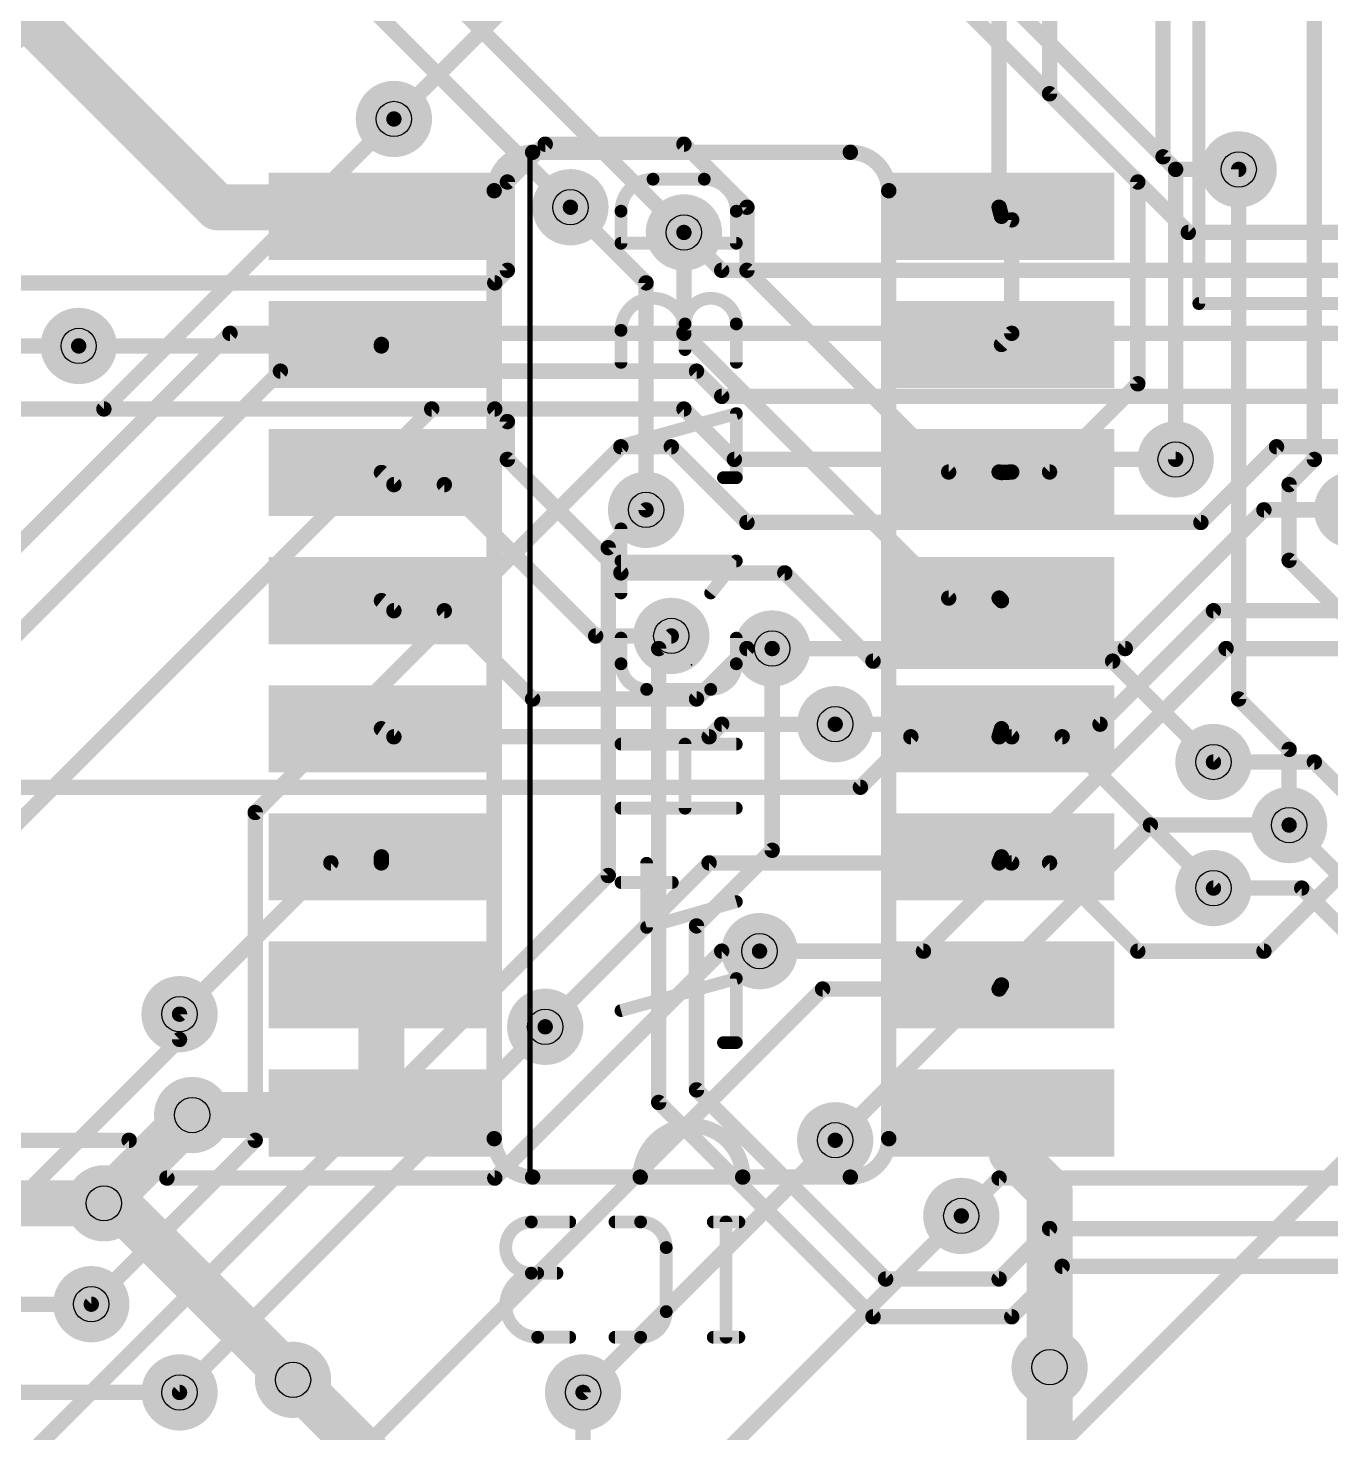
# Model space of a CAD drawing. Extents: x 0 to 200, y 0 to 49.
# Drawn here: x 79.37 to 92.29, y 16.72 to 30.65 of the extents above; entities that cross this region are included whole.
import ezdxf

# ---------------------------------------------------------------- set-up
doc = ezdxf.new("R2010")
doc.units = 0
for name, color, linetype in [('1', 12, 'CONTINUOUS'), ('16', 132, 'CONTINUOUS'), ('18', 110, 'CONTINUOUS'), ('21', 253, 'CONTINUOUS'), ('22', 253, 'CONTINUOUS'), ('23', 53, 'CONTINUOUS'), ('24', 53, 'CONTINUOUS'), ('26', 253, 'CONTINUOUS'), ('28', 253, 'CONTINUOUS'), ('30', 253, 'CONTINUOUS'), ('32', 253, 'CONTINUOUS'), ('44', 253, 'CONTINUOUS'), ('52', 253, 'CONTINUOUS')]:
    doc.layers.add(name, color=color, linetype=linetype)

# ---------------------------------------------------------------- blocks, each defined once
blk = doc.blocks.new('RECT')
blk.add_solid([(-0.5, -0.5), (0.5, -0.5), (-0.5, 0.5), (0.5, 0.5)])
blk = doc.blocks.new('ROUNDV')
at = {"const_width": 0.5}
blk.add_lwpolyline([(0, -0.25, 1), (0, 0.25, 1), (0, -0.25)], format="xyb", dxfattribs=at)

msp = doc.modelspace()

# ---------------------------------------------------------------- linework, layer by layer
at = {"layer": '1'}
for points, const_width in [([(90.875, 28.625), (87, 32.5)], 0.1524), ([(90.75, 29.25), (87.5, 32.5)], 0.1524), ([(81.75, 31.875), (84.75, 28.875)], 0.1524), ([(82.625, 31.875), (85.875, 28.625)], 0.1524), ([(80, 31.25), (79.125, 30.375)], 0.1524), ([(80.125, 26.875), (83, 29.75)], 0.1524), ([(91.375, 29.25), (90.75, 29.25)], 0.1524), ([(85.875, 28.625), (86.25, 28.25)], 0.1524), ([(97.5, 28.625), (90.875, 28.625)], 0.1524), ([(86.25, 28.25), (96.875, 28.25)], 0.1524), ([(79.875, 27.5), (72.125, 27.5)], 0.1524), ([(78.875, 25.125), (81.375, 27.625)], 0.1524), ([(81.375, 27.625), (96, 27.625)], 0.1524), ([(78.75, 24.125), (81.875, 27.25)], 0.1524), ([(81.875, 27.25), (86, 27.25)], 0.1524), ([(86, 27.25), (86.25, 27)], 0.1524), ([(86.25, 27), (96.25, 27)], 0.1524), ([(72.375, 26.875), (80.125, 26.875)], 0.1524), ([(78.625, 22.125), (83.375, 26.875)], 0.1524), ([(83.375, 26.875), (85.875, 26.875)], 0.1524), ([(85.875, 26.875), (86.375, 26.375)], 0.1524), ([(81.625, 22.875), (85.25, 26.5)], 0.1524), ([(85.25, 26.5), (85.75, 26.5)], 0.1524), ([(85.75, 26.5), (86.5, 25.75)], 0.1524), ([(91, 25.75), (91.75, 26.5)], 0.1524), ([(91.75, 26.5), (92.75, 26.5)], 0.1524), ([(86.375, 26.375), (90.75, 26.375)], 0.1524), ([(85.5, 25.875), (85.125, 25.5)], 0.1524), ([(90.25, 24.5), (91.625, 25.875)], 0.1524), ([(91.625, 25.875), (92.5, 25.875)], 0.1524), ([(86.5, 25.75), (91, 25.75)], 0.1524), ([(85.125, 25.5), (85.125, 22.25)], 0.1524), ([(90, 23.75), (91.125, 24.875)], 0.1524), ([(91.125, 24.875), (96.375, 24.875)], 0.1524), ([(85.75, 24.625), (85.625, 24.5)], 0.1524), ([(85.625, 24.5), (85.625, 20)], 0.1524), ([(86.75, 24.5), (90.25, 24.5)], 0.1524), ([(86.75, 22.5), (86.75, 24.5)], 0.1524), ([(88.25, 21.5), (91.25, 24.5)], 0.1524), ([(91.25, 24.5), (101.75, 24.5)], 0.1524), ([(87.375, 23.75), (90, 23.75)], 0.1524), ([(91.125, 23.375), (92.125, 23.375)], 0.1524), ([(92.125, 23.375), (94.75, 20.75)], 0.1524), ([(81.625, 19.625), (81.625, 22.875)], 0.1524), ([(87.375, 19.625), (90.5, 22.75)], 0.1524), ([(90.5, 22.75), (91.875, 22.75)], 0.1524), ([(91.875, 22.75), (94.25, 20.375)], 0.1524), ([(86, 21.75), (86.75, 22.5)], 0.1524), ([(85.125, 22.25), (78.5, 15.625)], 0.1524), ([(91.125, 22.125), (92, 22.125)], 0.1524), ([(92, 22.125), (94.125, 20)], 0.1524), ([(86, 20.125), (86, 21.75)], 0.1524), ([(86.625, 21.5), (88.25, 21.5)], 0.1524), ([(80.875, 20.625), (80.875, 20.875)], 0.1524), ([(80.875, 17.125), (84.5, 20.75)], 0.1524), ([(78.125, 17.875), (80.875, 20.625)], 0.1524), ([(87.875, 18.25), (86, 20.125)], 0.1524), ([(80.125, 19), (81, 19.875)], 0.4572), ([(85.625, 20), (87.75, 17.875)], 0.1524), ([(80, 18), (81.625, 19.625)], 0.1524), ([(88.625, 18.875), (89, 19.25)], 0.1524), ([(89, 19.25), (98, 19.25)], 0.1524), ([(89.5, 18.75), (89, 18.25)], 0.1524), ([(96.625, 18.75), (89.5, 18.75)], 0.1524), ([(89.125, 17.875), (89.625, 18.375)], 0.1524), ([(89.625, 18.375), (94.5, 18.375)], 0.1524), ([(89, 18.25), (87.875, 18.25)], 0.1524), ([(87.75, 17.875), (89.125, 17.875)], 0.1524), ([(89.5, 15.5), (89.5, 17.375)], 0.4572), ([(82, 17.25), (84.375, 14.875)], 0.4572), ([(84.875, 16.25), (84.875, 17.125)], 0.1524)]:
    msp.add_lwpolyline(points, dxfattribs=dict(at, const_width=const_width))
for points, const_width in [([(83.0269, 29.7231, 1), (82.9731, 29.7769)], 0.0762), ([(90.75, 29.2881, 1), (90.75, 29.2119)], 0.0762), ([(90.7231, 29.2231, 1), (90.7769, 29.2769)], 0.0762), ([(91.375, 29.2119, 1), (91.375, 29.2881)], 0.0762), ([(84.7231, 28.8481, 1), (84.7769, 28.9019)], 0.0762), ([(85.9019, 28.6519, 1), (85.8481, 28.5981)], 0.0762), ([(85.8481, 28.5981, 1), (85.9019, 28.6519)], 0.0762), ([(90.875, 28.6631, 1), (90.875, 28.5869)], 0.0762), ([(90.8481, 28.5981, 1), (90.9019, 28.6519)], 0.0762), ([(86.25, 28.2881, 1), (86.25, 28.2119)], 0.0762), ([(86.2231, 28.2231, 1), (86.2769, 28.2769)], 0.0762), ([(79.875, 27.4619, 1), (79.875, 27.5381)], 0.0762), ([(81.375, 27.6631, 1), (81.375, 27.5869)], 0.0762), ([(81.4019, 27.5981, 1), (81.3481, 27.6519)], 0.0762), ([(81.875, 27.2881, 1), (81.875, 27.2119)], 0.0762), ([(81.9019, 27.2231, 1), (81.8481, 27.2769)], 0.0762), ([(86.0269, 27.2769, 1), (85.9731, 27.2231)], 0.0762), ([(86, 27.2119, 1), (86, 27.2881)], 0.0762), ([(86.25, 27.0381, 1), (86.25, 26.9619)], 0.0762), ([(86.2231, 26.9731, 1), (86.2769, 27.0269)], 0.0762), ([(80.0981, 26.9019, 1), (80.1519, 26.8481)], 0.0762), ([(80.125, 26.8369, 1), (80.125, 26.9131)], 0.0762), ([(83.375, 26.9131, 1), (83.375, 26.8369)], 0.0762), ([(83.4019, 26.8481, 1), (83.3481, 26.9019)], 0.0762), ([(85.9019, 26.9019, 1), (85.8481, 26.8481)], 0.0762), ([(85.875, 26.8369, 1), (85.875, 26.9131)], 0.0762), ([(85.25, 26.5381, 1), (85.25, 26.4619)], 0.0762), ([(85.2769, 26.4731, 1), (85.2231, 26.5269)], 0.0762), ([(85.7769, 26.5269, 1), (85.7231, 26.4731)], 0.0762), ([(85.75, 26.4619, 1), (85.75, 26.5381)], 0.0762), ([(91.75, 26.5381, 1), (91.75, 26.4619)], 0.0762), ([(91.7769, 26.4731, 1), (91.7231, 26.5269)], 0.0762), ([(86.375, 26.4131, 1), (86.375, 26.3369)], 0.0762), ([(86.3481, 26.3481, 1), (86.4019, 26.4019)], 0.0762), ([(90.75, 26.3369, 1), (90.75, 26.4131)], 0.0762), ([(85.5269, 25.8481, 1), (85.4731, 25.9019)], 0.0762), ([(91.625, 25.9131, 1), (91.625, 25.8369)], 0.0762), ([(91.6519, 25.8481, 1), (91.5981, 25.9019)], 0.0762), ([(86.5, 25.7881, 1), (86.5, 25.7119)], 0.0762), ([(86.4731, 25.7231, 1), (86.5269, 25.7769)], 0.0762), ([(90.9731, 25.7769, 1), (91.0269, 25.7231)], 0.0762), ([(91, 25.7119, 1), (91, 25.7881)], 0.0762), ([(85.1631, 25.5, 1), (85.0869, 25.5)], 0.0762), ([(85.0981, 25.5269, 1), (85.1519, 25.4731)], 0.0762), ([(91.125, 24.9131, 1), (91.125, 24.8369)], 0.0762), ([(91.1519, 24.8481, 1), (91.0981, 24.9019)], 0.0762), ([(85.7769, 24.5981, 1), (85.7231, 24.6519)], 0.0762), ([(85.6631, 24.5, 1), (85.5869, 24.5)], 0.0762), ([(85.5981, 24.5269, 1), (85.6519, 24.4731)], 0.0762), ([(86.75, 24.5381, 1), (86.75, 24.4619)], 0.0762), ([(86.7881, 24.5, 1), (86.7119, 24.5)], 0.0762), ([(90.2231, 24.5269, 1), (90.2769, 24.4731)], 0.0762), ([(90.25, 24.4619, 1), (90.25, 24.5381)], 0.0762), ([(91.25, 24.5381, 1), (91.25, 24.4619)], 0.0762), ([(91.2769, 24.4731, 1), (91.2231, 24.5269)], 0.0762), ([(87.375, 23.7881, 1), (87.375, 23.7119)], 0.0762), ([(90, 23.7119, 1), (90, 23.7881)], 0.0762), ([(89.9731, 23.7769, 1), (90.0269, 23.7231)], 0.0762), ([(91.125, 23.4131, 1), (91.125, 23.3369)], 0.0762), ([(92.1519, 23.4019, 1), (92.0981, 23.3481)], 0.0762), ([(92.125, 23.3369, 1), (92.125, 23.4131)], 0.0762), ([(81.6631, 22.875, 1), (81.5869, 22.875)], 0.0762), ([(81.5981, 22.9019, 1), (81.6519, 22.8481)], 0.0762), ([(90.5, 22.7881, 1), (90.5, 22.7119)], 0.0762), ([(90.5269, 22.7231, 1), (90.4731, 22.7769)], 0.0762), ([(91.9019, 22.7769, 1), (91.8481, 22.7231)], 0.0762), ([(91.875, 22.7119, 1), (91.875, 22.7881)], 0.0762), ([(86.7769, 22.4731, 1), (86.7231, 22.5269)], 0.0762), ([(86.7119, 22.5, 1), (86.7881, 22.5)], 0.0762), ([(85.0869, 22.25, 1), (85.1631, 22.25)], 0.0762), ([(85.1519, 22.2231, 1), (85.0981, 22.2769)], 0.0762), ([(91.125, 22.1631, 1), (91.125, 22.0869)], 0.0762), ([(92.0269, 22.1519, 1), (91.9731, 22.0981)], 0.0762), ([(92, 22.0869, 1), (92, 22.1631)], 0.0762), ([(86.0381, 21.75, 1), (85.9619, 21.75)], 0.0762), ([(85.9731, 21.7769, 1), (86.0269, 21.7231)], 0.0762), ([(86.625, 21.5381, 1), (86.625, 21.4619)], 0.0762), ([(88.2231, 21.5269, 1), (88.2769, 21.4731)], 0.0762), ([(88.25, 21.4619, 1), (88.25, 21.5381)], 0.0762), ([(80.9131, 20.875, 1), (80.8369, 20.875)], 0.0762), ([(84.5269, 20.7231, 1), (84.4731, 20.7769)], 0.0762), ([(80.8369, 20.625, 1), (80.9131, 20.625)], 0.0762), ([(80.9019, 20.5981, 1), (80.8481, 20.6519)], 0.0762), ([(86.0269, 20.1519, 1), (85.9731, 20.0981)], 0.0762), ([(81.0808, 19.7942, 1), (80.9192, 19.9558)], 0.2286), ([(85.6519, 20.0269, 1), (85.5981, 19.9731)], 0.0762), ([(85.9619, 20.125, 1), (86.0381, 20.125)], 0.0762), ([(85.5869, 20, 1), (85.6631, 20)], 0.0762), ([(81.5869, 19.625, 1), (81.6631, 19.625)], 0.0762), ([(81.6519, 19.5981, 1), (81.5981, 19.6519)], 0.0762), ([(87.3481, 19.6519, 1), (87.4019, 19.5981)], 0.0762), ([(89, 19.2881, 1), (89, 19.2119)], 0.0762), ([(89.0269, 19.2231, 1), (88.9731, 19.2769)], 0.0762), ([(80.0442, 19.0808, 1), (80.2058, 18.9192)], 0.2286), ([(88.5981, 18.9019, 1), (88.6519, 18.8481)], 0.0762), ([(89.5, 18.7881, 1), (89.5, 18.7119)], 0.0762), ([(89.5269, 18.7231, 1), (89.4731, 18.7769)], 0.0762), ([(89.625, 18.4131, 1), (89.625, 18.3369)], 0.0762), ([(89.6519, 18.3481, 1), (89.5981, 18.4019)], 0.0762), ([(87.875, 18.2881, 1), (87.875, 18.2119)], 0.0762), ([(87.8481, 18.2231, 1), (87.9019, 18.2769)], 0.0762), ([(88.9731, 18.2769, 1), (89.0269, 18.2231)], 0.0762), ([(89, 18.2119, 1), (89, 18.2881)], 0.0762), ([(79.9731, 18.0269, 1), (80.0269, 17.9731)], 0.0762), ([(87.75, 17.9131, 1), (87.75, 17.8369)], 0.0762), ([(87.7231, 17.8481, 1), (87.7769, 17.9019)], 0.0762), ([(89.0981, 17.9019, 1), (89.1519, 17.8481)], 0.0762), ([(89.125, 17.8369, 1), (89.125, 17.9131)], 0.0762), ([(89.6143, 17.375, 1), (89.3857, 17.375)], 0.2286), ([(82.0808, 17.3308, 1), (81.9192, 17.1692)], 0.2286), ([(80.8481, 17.1519, 1), (80.9019, 17.0981)], 0.0762), ([(84.9131, 17.125, 1), (84.8369, 17.125)], 0.0762)]:
    msp.add_lwpolyline(points, format="xyb", dxfattribs=dict(at, const_width=const_width))
at = {"layer": '16'}
for points, const_width in [([(89.5, 30), (89.5, 33.375)], 0.1524), ([(83, 29.75), (86, 32.75)], 0.1524), ([(89, 28.875), (89, 32.75)], 0.1524), ([(90.625, 29.375), (90.625, 32.625)], 0.1524), ([(92.125, 26.375), (92.125, 32)], 0.1524), ([(81.25, 28.875), (78.875, 31.25)], 0.4572), ([(90.375, 29.125), (89.5, 30)], 0.1524), ([(84.125, 29.125), (84.5, 29.5)], 0.1524), ([(84.5, 29.5), (85.875, 29.5)], 0.1524), ([(85.875, 29.5), (86.5, 28.875)], 0.1524), ([(90.75, 29.25), (90.625, 29.375)], 0.1524), ([(90.75, 26.375), (90.75, 29.25)], 0.1524), ([(91.375, 24), (91.375, 29.25)], 0.1524), ([(84.125, 28.25), (84.125, 29.125)], 0.1524), ([(90.375, 27.125), (90.375, 29.125)], 0.1524), ([(82.875, 28.875), (81.25, 28.875)], 0.4572), ([(82.875, 28.875), (82.8766, 28.785)], 0.4572), ([(84.75, 28.875), (85.5, 28.125)], 0.1524), ([(86.5, 28.875), (86.5, 28.25)], 0.1524), ([(89, 28.875), (89.0234, 28.785)], 0.1524), ([(89.125, 28.75), (89.0234, 28.785)], 0.1524), ([(85.875, 28.625), (85.875, 27.625)], 0.1524), ([(89.125, 28.75), (89.125, 27.625)], 0.1524), ([(84, 28.125), (84.125, 28.25)], 0.1524), ([(86.5, 28.25), (88.5, 26.25)], 0.1524), ([(78.5, 28.125), (84, 28.125)], 0.1524), ([(85.5, 28.125), (85.5, 25.875)], 0.1524), ([(82.875, 27.5), (79.875, 27.5)], 0.1524), ([(82.875, 27.5), (82.8766, 27.515)], 0.1524), ([(85.875, 27.625), (88.5, 25)], 0.1524), ([(89.125, 27.625), (89.0234, 27.515)], 0.1524), ([(89.5, 26.25), (90.375, 27.125)], 0.1524), ([(77.75, 26.875), (84, 26.875)], 0.1524), ([(84, 26.875), (84.125, 26.75)], 0.1524), ([(84.125, 26.75), (84.125, 26.375)], 0.1524), ([(84.125, 26.375), (85.25, 25.25)], 0.1524), ([(88.5, 26.25), (89, 26.25)], 0.1524), ([(89, 26.25), (89.0234, 26.245)], 0.1524), ([(89.125, 26.25), (89.0234, 26.245)], 0.1524), ([(89.125, 26.25), (89.5, 26.25)], 0.1524), ([(91.875, 26.125), (92.125, 26.375)], 0.1524), ([(83, 26.125), (82.8766, 26.245)], 0.1524), ([(83, 26.125), (83.5, 26.125)], 0.1524), ([(83.5, 26.125), (85, 24.625)], 0.1524), ([(91.875, 25.375), (91.875, 26.125)], 0.1524), ([(93.875, 23.375), (91.875, 25.375)], 0.1524), ([(85.25, 25.25), (86.875, 25.25)], 0.1524), ([(86.875, 25.25), (87.75, 24.375)], 0.1524), ([(88.5, 25), (89, 25)], 0.1524), ([(89, 25), (89.0234, 24.975)], 0.1524), ([(83, 24.875), (82.8766, 24.975)], 0.1524), ([(83, 24.875), (83.5, 24.875)], 0.1524), ([(83.5, 24.875), (84.375, 24)], 0.1524), ([(85, 24.625), (85.75, 24.625)], 0.1524), ([(86, 24), (86.5, 24.5)], 0.1524), ([(86.5, 24.5), (86.75, 24.5)], 0.1524), ([(87.75, 24.375), (90.125, 24.375)], 0.1524), ([(90.125, 24.375), (91.125, 23.375)], 0.1524), ([(84.375, 24), (86, 24)], 0.1524), ([(91.875, 23.5), (91.375, 24)], 0.1524), ([(86.125, 23.625), (86.25, 23.75)], 0.1524), ([(86.25, 23.75), (87.375, 23.75)], 0.1524), ([(83, 23.625), (82.8766, 23.705)], 0.1524), ([(83, 23.625), (86.125, 23.625)], 0.1524), ([(87.625, 23.125), (88.125, 23.625)], 0.1524), ([(88.125, 23.625), (89, 23.625)], 0.1524), ([(89, 23.625), (89.0234, 23.705)], 0.1524), ([(89.125, 23.625), (89.0234, 23.705)], 0.1524), ([(89.125, 23.625), (89.625, 23.625)], 0.1524), ([(89.625, 23.625), (91.125, 22.125)], 0.1524), ([(91.875, 22.75), (91.875, 23.5)], 0.1524), ([(78.625, 23.125), (87.625, 23.125)], 0.1524), ([(91.625, 21.5), (93.25, 23.125)], 0.1524), ([(80.875, 20.875), (82.375, 22.375)], 0.1524), ([(82.375, 22.375), (82.875, 22.375)], 0.1524), ([(82.875, 22.375), (82.8766, 22.435)], 0.1524), ([(84.5, 20.75), (86.125, 22.375)], 0.1524), ([(86.125, 22.375), (89, 22.375)], 0.1524), ([(89, 22.375), (89.0234, 22.435)], 0.1524), ([(89.125, 22.375), (89.0234, 22.435)], 0.1524), ([(89.125, 22.375), (89.5, 22.375)], 0.1524), ([(89.5, 22.375), (90.375, 21.5)], 0.1524), ([(84, 19.25), (86.25, 21.5)], 0.1524), ([(86.25, 21.5), (86.625, 21.5)], 0.1524), ([(90.375, 21.5), (91.625, 21.5)], 0.1524), ([(82.875, 21.125), (82.8766, 21.165)], 0.4572), ([(82.875, 21.125), (82.875, 20)], 0.4572), ([(87.25, 21.125), (82.625, 16.5)], 0.1524), ([(89, 21.125), (87.25, 21.125)], 0.1524), ([(89, 21.125), (89.0234, 21.165)], 0.1524), ([(82.875, 20), (82.8766, 19.895)], 0.4572), ([(89.625, 16.625), (93.125, 20.125)], 0.1524), ([(81, 19.875), (82.75, 19.875)], 0.4572), ([(82.75, 19.875), (82.8766, 19.895)], 0.4572), ([(89.125, 19.875), (89.0234, 19.895)], 0.4572), ([(89.125, 19.5), (89.125, 19.875)], 0.4572), ([(78.5, 19.625), (80.375, 19.625)], 0.1524), ([(80.375, 19.625), (80.75, 19.25)], 0.1524), ([(84.875, 17.125), (87.375, 19.625)], 0.1524), ([(89.5, 19.125), (89.125, 19.5)], 0.4572), ([(78.625, 19), (80.125, 19)], 0.4572), ([(80.25, 19), (80.125, 19)], 0.4572), ([(80.25, 19), (82, 17.25)], 0.4572), ([(80.75, 19.25), (84, 19.25)], 0.1524), ([(89.5, 17.375), (89.5, 19.125)], 0.4572), ([(85.5, 15.75), (88.625, 18.875)], 0.1524), ([(71, 18), (80, 18)], 0.1524), ([(71.375, 17.125), (80.875, 17.125)], 0.1524)]:
    msp.add_lwpolyline(points, dxfattribs=dict(at, const_width=const_width))
for points, const_width in [([(89.4619, 30, 1), (89.5381, 30)], 0.0762), ([(89.5269, 30.0269, 1), (89.4731, 29.9731)], 0.0762), ([(82.9731, 29.7769, 1), (83.0269, 29.7231)], 0.0762), ([(84.5, 29.5381, 1), (84.5, 29.4619)], 0.0762), ([(84.5269, 29.4731, 1), (84.4731, 29.5269)], 0.0762), ([(85.9019, 29.5269, 1), (85.8481, 29.4731)], 0.0762), ([(85.875, 29.4619, 1), (85.875, 29.5381)], 0.0762), ([(90.5869, 29.375, 1), (90.6631, 29.375)], 0.0762), ([(90.6519, 29.4019, 1), (90.5981, 29.3481)], 0.0762), ([(90.7881, 29.25, 1), (90.7119, 29.25)], 0.0762), ([(90.7231, 29.2231, 1), (90.7769, 29.2769)], 0.0762), ([(91.4131, 29.25, 1), (91.3369, 29.25)], 0.0762), ([(84.1631, 29.125, 1), (84.0869, 29.125)], 0.0762), ([(84.0981, 29.1519, 1), (84.1519, 29.0981)], 0.0762), ([(90.4131, 29.125, 1), (90.3369, 29.125)], 0.0762), ([(90.3481, 29.0981, 1), (90.4019, 29.1519)], 0.0762), ([(81.25, 28.9893, 1), (81.25, 28.7607)], 0.2286), ([(81.1692, 28.7942, 1), (81.3308, 28.9558)], 0.2286), ([(82.9893, 28.877, 1), (82.7607, 28.873)], 0.2286), ([(82.875, 28.7607, 1), (82.875, 28.9893)], 0.2286), ([(82.7623, 28.783, 1), (82.9909, 28.787)], 0.2286), ([(84.7769, 28.9019, 1), (84.7231, 28.8481)], 0.0762), ([(86.5381, 28.875, 1), (86.4619, 28.875)], 0.0762), ([(86.4731, 28.8481, 1), (86.5269, 28.9019)], 0.0762), ([(89.0369, 28.8846, 1), (88.9631, 28.8654)], 0.0762), ([(88.9619, 28.875, 1), (89.0381, 28.875)], 0.0762), ([(89.0358, 28.821, 1), (89.011, 28.749)], 0.0762), ([(88.9865, 28.7754, 1), (89.0603, 28.7946)], 0.0762), ([(85.9131, 28.625, 1), (85.8369, 28.625)], 0.0762), ([(89.1631, 28.75, 1), (89.0869, 28.75)], 0.0762), ([(89.1126, 28.714, 1), (89.1374, 28.786)], 0.0762), ([(84.0869, 28.25, 1), (84.1631, 28.25)], 0.0762), ([(84.1519, 28.2231, 1), (84.0981, 28.2769)], 0.0762), ([(86.4619, 28.25, 1), (86.5381, 28.25)], 0.0762), ([(86.5269, 28.2769, 1), (86.4731, 28.2231)], 0.0762), ([(83.9731, 28.1519, 1), (84.0269, 28.0981)], 0.0762), ([(84, 28.0869, 1), (84, 28.1631)], 0.0762), ([(85.5381, 28.125, 1), (85.4619, 28.125)], 0.0762), ([(85.4731, 28.0981, 1), (85.5269, 28.1519)], 0.0762), ([(79.875, 27.5381, 1), (79.875, 27.4619)], 0.0762), ([(82.9145, 27.511, 1), (82.8387, 27.519)], 0.0762), ([(82.875, 27.4619, 1), (82.875, 27.5381)], 0.0762), ([(85.8369, 27.625, 1), (85.9131, 27.625)], 0.0762), ([(85.9019, 27.6519, 1), (85.8481, 27.5981)], 0.0762), ([(88.9954, 27.5409, 1), (89.0514, 27.4891)], 0.0762), ([(89.0869, 27.625, 1), (89.1631, 27.625)], 0.0762), ([(89.153, 27.5991, 1), (89.097, 27.6509)], 0.0762), ([(82.8371, 27.504, 1), (82.9129, 27.496)], 0.0762), ([(90.3369, 27.125, 1), (90.4131, 27.125)], 0.0762), ([(90.4019, 27.0981, 1), (90.3481, 27.1519)], 0.0762), ([(84.0269, 26.9019, 1), (83.9731, 26.8481)], 0.0762), ([(84, 26.8369, 1), (84, 26.9131)], 0.0762), ([(84.1631, 26.75, 1), (84.0869, 26.75)], 0.0762), ([(84.0981, 26.7231, 1), (84.1519, 26.7769)], 0.0762), ([(84.0869, 26.375, 1), (84.1631, 26.375)], 0.0762), ([(84.1519, 26.4019, 1), (84.0981, 26.3481)], 0.0762), ([(88.5, 26.2881, 1), (88.5, 26.2119)], 0.0762), ([(89.008, 26.2873, 1), (88.992, 26.2127)], 0.0762), ([(89, 26.2119, 1), (89, 26.2881)], 0.0762), ([(89.125, 26.2881, 1), (89.125, 26.2119)], 0.0762), ([(89.1269, 26.2119, 1), (89.1231, 26.2881)], 0.0762), ([(89.5, 26.2119, 1), (89.5, 26.2881)], 0.0762), ([(90.7119, 26.375, 1), (90.7881, 26.375)], 0.0762), ([(92.0869, 26.375, 1), (92.1631, 26.375)], 0.0762), ([(92.1519, 26.3481, 1), (92.0981, 26.4019)], 0.0762), ([(82.9032, 26.2723, 1), (82.85, 26.2177)], 0.0762), ([(83, 26.1631, 1), (83, 26.0869)], 0.0762), ([(82.9734, 26.0977, 1), (83.0266, 26.1523)], 0.0762), ([(83.5269, 26.1519, 1), (83.4731, 26.0981)], 0.0762), ([(83.5, 26.0869, 1), (83.5, 26.1631)], 0.0762), ([(88.4731, 26.2231, 1), (88.5269, 26.2769)], 0.0762), ([(89.0215, 26.2831, 1), (89.0253, 26.2069)], 0.0762), ([(89.0154, 26.2077, 1), (89.0314, 26.2823)], 0.0762), ([(89.4731, 26.2769, 1), (89.5269, 26.2231)], 0.0762), ([(91.9131, 26.125, 1), (91.8369, 26.125)], 0.0762), ([(91.8481, 26.1519, 1), (91.9019, 26.0981)], 0.0762), ([(85.4619, 25.875, 1), (85.5381, 25.875)], 0.0762), ([(91.8369, 25.375, 1), (91.9131, 25.375)], 0.0762), ([(91.9019, 25.4019, 1), (91.8481, 25.3481)], 0.0762), ([(85.25, 25.2881, 1), (85.25, 25.2119)], 0.0762), ([(85.2231, 25.2231, 1), (85.2769, 25.2769)], 0.0762), ([(86.9019, 25.2769, 1), (86.8481, 25.2231)], 0.0762), ([(86.875, 25.2119, 1), (86.875, 25.2881)], 0.0762), ([(88.5, 25.0381, 1), (88.5, 24.9619)], 0.0762), ([(89.0278, 25.026, 1), (88.9722, 24.974)], 0.0762), ([(89, 24.9619, 1), (89, 25.0381)], 0.0762), ([(82.9006, 25.0046, 1), (82.8526, 24.9454)], 0.0762), ([(83, 24.9131, 1), (83, 24.8369)], 0.0762), ([(82.976, 24.8454, 1), (83.024, 24.9046)], 0.0762), ([(83.5269, 24.9019, 1), (83.4731, 24.8481)], 0.0762), ([(83.5, 24.8369, 1), (83.5, 24.9131)], 0.0762), ([(88.4731, 24.9731, 1), (88.5269, 25.0269)], 0.0762), ([(88.9956, 24.949, 1), (89.0512, 25.001)], 0.0762), ([(85, 24.6631, 1), (85, 24.5869)], 0.0762), ([(84.9731, 24.5981, 1), (85.0269, 24.6519)], 0.0762), ([(85.75, 24.5869, 1), (85.75, 24.6631)], 0.0762), ([(86.5, 24.5381, 1), (86.5, 24.4619)], 0.0762), ([(86.5269, 24.4731, 1), (86.4731, 24.5269)], 0.0762), ([(86.75, 24.4619, 1), (86.75, 24.5381)], 0.0762), ([(87.75, 24.4131, 1), (87.75, 24.3369)], 0.0762), ([(87.7231, 24.3481, 1), (87.7769, 24.4019)], 0.0762), ([(90.1519, 24.4019, 1), (90.0981, 24.3481)], 0.0762), ([(90.125, 24.3369, 1), (90.125, 24.4131)], 0.0762), ([(84.375, 24.0381, 1), (84.375, 23.9619)], 0.0762), ([(84.3481, 23.9731, 1), (84.4019, 24.0269)], 0.0762), ([(85.9731, 24.0269, 1), (86.0269, 23.9731)], 0.0762), ([(86, 23.9619, 1), (86, 24.0381)], 0.0762), ([(91.3369, 24, 1), (91.4131, 24)], 0.0762), ([(91.4019, 24.0269, 1), (91.3481, 23.9731)], 0.0762), ([(86.25, 23.7881, 1), (86.25, 23.7119)], 0.0762), ([(86.2769, 23.7231, 1), (86.2231, 23.7769)], 0.0762), ([(87.375, 23.7119, 1), (87.375, 23.7881)], 0.0762), ([(82.8973, 23.737, 1), (82.8559, 23.673)], 0.0762), ([(83, 23.6631, 1), (83, 23.5869)], 0.0762), ([(82.9793, 23.593, 1), (83.0207, 23.657)], 0.0762), ([(86.0981, 23.6519, 1), (86.1519, 23.5981)], 0.0762), ([(86.125, 23.5869, 1), (86.125, 23.6631)], 0.0762), ([(88.125, 23.6631, 1), (88.125, 23.5869)], 0.0762), ([(88.1519, 23.5981, 1), (88.0981, 23.6519)], 0.0762), ([(89.047, 23.7349, 1), (88.9998, 23.6751)], 0.0762), ([(89.06, 23.6943, 1), (88.9868, 23.7157)], 0.0762), ([(89, 23.5869, 1), (89, 23.6631)], 0.0762), ([(89.125, 23.6631, 1), (89.125, 23.5869)], 0.0762), ([(89.1014, 23.5951, 1), (89.1486, 23.6549)], 0.0762), ([(89.6519, 23.6519, 1), (89.5981, 23.5981)], 0.0762), ([(89.625, 23.5869, 1), (89.625, 23.6631)], 0.0762), ([(88.9634, 23.6357, 1), (89.0366, 23.6143)], 0.0762), ([(91.9131, 23.5, 1), (91.8369, 23.5)], 0.0762), ([(91.8481, 23.4731, 1), (91.9019, 23.5269)], 0.0762), ([(91.0981, 23.3481, 1), (91.1519, 23.4019)], 0.0762), ([(87.5981, 23.1519, 1), (87.6519, 23.0981)], 0.0762), ([(87.625, 23.0869, 1), (87.625, 23.1631)], 0.0762), ([(91.8369, 22.75, 1), (91.9131, 22.75)], 0.0762), ([(82.375, 22.4131, 1), (82.375, 22.3369)], 0.0762), ([(82.4019, 22.3481, 1), (82.3481, 22.4019)], 0.0762), ([(82.9147, 22.434, 1), (82.8385, 22.436)], 0.0762), ([(82.875, 22.3369, 1), (82.875, 22.4131)], 0.0762), ([(86.125, 22.4131, 1), (86.125, 22.3369)], 0.0762), ([(86.1519, 22.3481, 1), (86.0981, 22.4019)], 0.0762), ([(88.9645, 22.3888, 1), (89.0355, 22.3612)], 0.0762), ([(89.0428, 22.4678, 1), (89.004, 22.4022)], 0.0762), ([(89.0589, 22.4212, 1), (88.9879, 22.4488)], 0.0762), ([(89, 22.3369, 1), (89, 22.4131)], 0.0762), ([(89.125, 22.4131, 1), (89.125, 22.3369)], 0.0762), ([(89.1056, 22.3422, 1), (89.1444, 22.4078)], 0.0762), ([(89.5269, 22.4019, 1), (89.4731, 22.3481)], 0.0762), ([(89.5, 22.3369, 1), (89.5, 22.4131)], 0.0762), ([(82.8369, 22.376, 1), (82.9131, 22.374)], 0.0762), ([(91.0981, 22.0981, 1), (91.1519, 22.1519)], 0.0762), ([(86.25, 21.5381, 1), (86.25, 21.4619)], 0.0762), ([(86.2769, 21.4731, 1), (86.2231, 21.5269)], 0.0762), ([(86.625, 21.4619, 1), (86.625, 21.5381)], 0.0762), ([(90.375, 21.5381, 1), (90.375, 21.4619)], 0.0762), ([(90.3481, 21.4731, 1), (90.4019, 21.5269)], 0.0762), ([(91.5981, 21.5269, 1), (91.6519, 21.4731)], 0.0762), ([(91.625, 21.4619, 1), (91.625, 21.5381)], 0.0762), ([(82.9893, 21.125, 1), (82.7607, 21.125)], 0.2286), ([(82.9908, 21.1604, 1), (82.7624, 21.1696)], 0.2286), ([(82.7608, 21.1296, 1), (82.9892, 21.1204)], 0.2286), ([(87.25, 21.1631, 1), (87.25, 21.0869)], 0.0762), ([(87.2769, 21.0981, 1), (87.2231, 21.1519)], 0.0762), ([(88.9671, 21.1442, 1), (89.0329, 21.1058)], 0.0762), ([(89.0563, 21.1458, 1), (88.9905, 21.1842)], 0.0762), ([(89, 21.0869, 1), (89, 21.1631)], 0.0762), ([(80.8481, 20.9019, 1), (80.9019, 20.8481)], 0.0762), ([(84.4731, 20.7769, 1), (84.5269, 20.7231)], 0.0762), ([(82.9893, 20.0017, 1), (82.7607, 19.9983)], 0.2286), ([(81, 19.9893, 1), (81, 19.7607)], 0.2286), ([(82.7322, 19.9879, 1), (82.7678, 19.7621)], 0.2286), ([(82.75, 19.7607, 1), (82.75, 19.9893)], 0.2286), ([(82.7607, 20, 1), (82.9893, 20)], 0.2286), ([(82.8944, 19.7821, 1), (82.8588, 20.0079)], 0.2286), ([(89.0455, 20.0071, 1), (89.0013, 19.7829)], 0.2286), ([(89.2393, 19.875, 1), (89.0107, 19.875)], 0.2286), ([(89.1029, 19.7629, 1), (89.1471, 19.9871)], 0.2286), ([(82.7623, 19.8933, 1), (82.9909, 19.8967)], 0.2286), ([(80.4019, 19.6519, 1), (80.3481, 19.5981)], 0.0762), ([(80.375, 19.5869, 1), (80.375, 19.6631)], 0.0762), ([(87.4019, 19.5981, 1), (87.3481, 19.6519)], 0.0762), ([(89.2058, 19.5808, 1), (89.0442, 19.4192)], 0.2286), ([(89.0107, 19.5, 1), (89.2393, 19.5)], 0.2286), ([(80.125, 19.1143, 1), (80.125, 18.8857)], 0.2286), ([(80.125, 18.8857, 1), (80.125, 19.1143)], 0.2286), ([(80.3308, 19.0808, 1), (80.1692, 18.9192)], 0.2286), ([(80.25, 18.8857, 1), (80.25, 19.1143)], 0.2286), ([(80.75, 19.2881, 1), (80.75, 19.2119)], 0.0762), ([(80.7231, 19.2231, 1), (80.7769, 19.2769)], 0.0762), ([(83.9731, 19.2769, 1), (84.0269, 19.2231)], 0.0762), ([(84, 19.2119, 1), (84, 19.2881)], 0.0762), ([(89.6143, 19.125, 1), (89.3857, 19.125)], 0.2286), ([(89.4192, 19.0442, 1), (89.5808, 19.2058)], 0.2286), ([(88.6519, 18.8481, 1), (88.5981, 18.9019)], 0.0762), ([(80, 17.9619, 1), (80, 18.0381)], 0.0762), ([(81.9192, 17.1692, 1), (82.0808, 17.3308)], 0.2286), ([(89.3857, 17.375, 1), (89.6143, 17.375)], 0.2286), ([(80.875, 17.0869, 1), (80.875, 17.1631)], 0.0762), ([(84.8481, 17.1519, 1), (84.9019, 17.0981)], 0.0762)]:
    msp.add_lwpolyline(points, format="xyb", dxfattribs=dict(at, const_width=const_width))
at = {"layer": '21', "const_width": 0.127}
for points in [[(90.98, 27.92), (90.98, 47.08)], [(141.18, 27.92), (90.98, 27.92)]]:
    msp.add_lwpolyline(points, dxfattribs=at)
at = {"layer": '21', "const_width": 0.0635}
for points in [[(90.98, 27.9518, 1), (90.98, 27.8883)], [(90.9483, 27.92, 1), (91.0118, 27.92)]]:
    msp.add_lwpolyline(points, format="xyb", dxfattribs=at)
at = {"layer": '22'}
for points, const_width in [([(84.3752, 29.42, 0.4142), (83.9942, 29.039)], 0.1524), ([(84.3752, 29.4581, 1), (84.3752, 29.3819)], 0.0762), ([(84.3625, 29.42, 1), (84.3371, 29.42)], 0.0254), ([(84.3752, 29.3819, 1), (84.3752, 29.4581)], 0.0762), ([(87.9058, 29.039, 0.4142), (87.5248, 29.42)], 0.1524), ([(87.5248, 29.4581, 1), (87.5248, 29.3819)], 0.0762), ([(87.5248, 29.3819, 1), (87.5248, 29.4581)], 0.0762), ([(83.9561, 29.039, 1), (84.0323, 29.039)], 0.0762), ([(87.8677, 29.039, 1), (87.9439, 29.039)], 0.0762), ([(86.458, 19.26, 1), (85.442, 19.26)], 0.1524), ([(83.9942, 19.641, 0.4142), (84.3752, 19.26)], 0.1524), ([(84.0323, 19.641, 1), (83.9561, 19.641)], 0.0762), ([(87.5248, 19.26, 0.4142), (87.9058, 19.641)], 0.1524), ([(87.9439, 19.641, 1), (87.8677, 19.641)], 0.0762), ([(84.3752, 19.2981, 1), (84.3752, 19.2219)], 0.0762), ([(84.3371, 19.26, 1), (84.3625, 19.26)], 0.0254), ([(84.3752, 19.2219, 1), (84.3752, 19.2981)], 0.0762), ([(85.442, 19.2981, 1), (85.442, 19.2219)], 0.0762), ([(85.4039, 19.26, 1), (85.4801, 19.26)], 0.0762), ([(85.442, 19.2219, 1), (85.442, 19.2981)], 0.0762), ([(86.458, 19.2981, 1), (86.458, 19.2219)], 0.0762), ([(86.4199, 19.26, 1), (86.4961, 19.26)], 0.0762), ([(86.458, 19.2219, 1), (86.458, 19.2981)], 0.0762), ([(87.5248, 19.2981, 1), (87.5248, 19.2219)], 0.0762), ([(87.5248, 19.2219, 1), (87.5248, 19.2981)], 0.0762)]:
    msp.add_lwpolyline(points, format="xyb", dxfattribs=dict(at, const_width=const_width))
for points, const_width in [([(84.3752, 29.42), (87.5248, 29.42)], 0.1524), ([(84.3498, 19.26), (84.3498, 29.42)], 0.0508), ([(85.442, 19.26), (84.3752, 19.26)], 0.1524), ([(86.458, 19.26), (85.442, 19.26)], 0.1524), ([(87.5248, 19.26), (86.458, 19.26)], 0.1524)]:
    msp.add_lwpolyline(points, dxfattribs=dict(at, const_width=const_width))
at = {"layer": '23'}
msp.add_point((90.98, 27.92), dxfattribs=at)
at = {"layer": '24'}
msp.add_point((85.95, 24.34), dxfattribs=at)
at = {"layer": '26'}
for points, const_width in [([(84.3625, 18.8155, 1), (84.3625, 18.3075)], 0.127), ([(84.3625, 18.8472, 1), (84.3625, 18.7838)], 0.0635), ([(84.3625, 18.7838, 1), (84.3625, 18.8472)], 0.0635), ([(84.7435, 18.7838, 1), (84.7435, 18.8472)], 0.0635), ([(85.1917, 18.8472, 1), (85.1917, 18.7838)], 0.0635), ([(85.6997, 18.5615, 0.4142), (85.4457, 18.8155)], 0.127), ([(85.4457, 18.8472, 1), (85.4457, 18.7838)], 0.0635), ([(85.4457, 18.7838, 1), (85.4457, 18.8472)], 0.0635), ([(86.1659, 18.8472, 1), (86.1659, 18.7838)], 0.0635), ([(86.3246, 18.8155, 1), (86.2611, 18.8155)], 0.0635), ([(86.4199, 18.7838, 1), (86.4199, 18.8472)], 0.0635), ([(85.7315, 18.5615, 1), (85.668, 18.5615)], 0.0635), ([(85.668, 18.5615, 1), (85.7315, 18.5615)], 0.0635), ([(84.426, 18.3075, 1), (84.426, 17.6725)], 0.127), ([(84.3625, 18.3392, 1), (84.3625, 18.2758)], 0.0635), ([(84.3625, 18.2758, 1), (84.3625, 18.3392)], 0.0635), ([(84.426, 18.2758, 1), (84.426, 18.3392)], 0.0635), ([(84.6165, 18.2758, 1), (84.6165, 18.3392)], 0.0635), ([(85.4457, 17.6725, 0.4142), (85.6997, 17.9265)], 0.127), ([(85.7315, 17.9265, 1), (85.668, 17.9265)], 0.0635), ([(85.668, 17.9265, 1), (85.7315, 17.9265)], 0.0635), ([(84.426, 17.7042, 1), (84.426, 17.6408)], 0.0635), ([(84.426, 17.6408, 1), (84.426, 17.7042)], 0.0635), ([(84.7435, 17.6408, 1), (84.7435, 17.7042)], 0.0635), ([(85.1917, 17.7042, 1), (85.1917, 17.6408)], 0.0635), ([(85.4457, 17.7042, 1), (85.4457, 17.6408)], 0.0635), ([(85.4457, 17.6408, 1), (85.4457, 17.7042)], 0.0635), ([(86.1659, 17.7042, 1), (86.1659, 17.6408)], 0.0635), ([(86.2611, 17.6725, 1), (86.3246, 17.6725)], 0.0635), ([(86.4199, 17.6408, 1), (86.4199, 17.7042)], 0.0635)]:
    msp.add_lwpolyline(points, format="xyb", dxfattribs=dict(at, const_width=const_width))
at = {"layer": '26', "const_width": 0.127}
for points in [[(84.7435, 18.8155), (84.3625, 18.8155)], [(85.4457, 18.8155), (85.1917, 18.8155)], [(86.4199, 18.8155), (86.1659, 18.8155)], [(86.2929, 18.8155), (86.2929, 17.6725)], [(85.6997, 17.9265), (85.6997, 18.5615)], [(84.3625, 18.3075), (84.6165, 18.3075)], [(84.7435, 17.6725), (84.426, 17.6725)], [(85.1917, 17.6725), (85.4457, 17.6725)], [(86.4199, 17.6725), (86.1659, 17.6725)]]:
    msp.add_lwpolyline(points, dxfattribs=at)
at = {"layer": '28'}
for points, const_width in [([(85.569, 29.1533, 0.4142), (85.2515, 28.8358)], 0.127), ([(85.569, 29.185, 1), (85.569, 29.1215)], 0.0635), ([(85.569, 29.1215, 1), (85.569, 29.185)], 0.0635), ([(86.3945, 28.8358, 0.4142), (86.077, 29.1533)], 0.127), ([(86.077, 29.185, 1), (86.077, 29.1215)], 0.0635), ([(86.077, 29.1215, 1), (86.077, 29.185)], 0.0635), ([(85.2833, 28.8358, 1), (85.2198, 28.8358)], 0.0635), ([(85.2198, 28.8358, 1), (85.2833, 28.8358)], 0.0635), ([(86.4263, 28.8358, 1), (86.3628, 28.8358)], 0.0635), ([(86.3628, 28.8358, 1), (86.4263, 28.8358)], 0.0635), ([(85.2515, 28.55, 1), (85.2515, 28.4865)], 0.0635), ([(86.3945, 28.4865, 1), (86.3945, 28.55)], 0.0635), ([(85.2198, 28.5183, 1), (85.2833, 28.5183)], 0.0635), ([(86.3628, 28.5183, 1), (86.4263, 28.5183)], 0.0635), ([(85.8865, 27.6547, 1), (85.2515, 27.6547)], 0.127), ([(86.3945, 27.7182, 1), (85.8865, 27.7182)], 0.127), ([(85.2833, 27.6547, 1), (85.2198, 27.6547)], 0.0635), ([(85.9183, 27.7182, 1), (85.8547, 27.7182)], 0.0635), ([(85.8547, 27.7182, 1), (85.9183, 27.7182)], 0.0635), ([(86.4263, 27.7182, 1), (86.3628, 27.7182)], 0.0635), ([(86.3628, 27.7182, 1), (86.4263, 27.7182)], 0.0635), ([(85.2198, 27.6547, 1), (85.2833, 27.6547)], 0.0635), ([(85.8547, 27.6547, 1), (85.9183, 27.6547)], 0.0635), ([(85.8547, 27.4642, 1), (85.9183, 27.4642)], 0.0635), ([(85.2198, 27.3372, 1), (85.2833, 27.3372)], 0.0635), ([(86.3628, 27.3372, 1), (86.4263, 27.3372)], 0.0635), ([(86.4263, 26.8292, 1), (86.3628, 26.8292)], 0.0635), ([(86.403, 26.7986, 1), (86.386, 26.8598)], 0.0635), ([(85.243, 26.5423, 1), (85.26, 26.4811)], 0.0635), ([(86.2675, 26.2259, 1), (86.2675, 26.1624)], 0.0635), ([(86.3628, 26.1942, 1), (86.4263, 26.1942)], 0.0635), ([(86.3945, 26.1624, 1), (86.3945, 26.2259)], 0.0635), ([(85.2833, 25.6862, 1), (85.2198, 25.6862)], 0.0635), ([(85.2515, 25.4004, 1), (85.2515, 25.3369)], 0.0635), ([(86.4193, 25.3489, 1), (86.3697, 25.3885)], 0.0635), ([(86.3945, 25.3369, 1), (86.3945, 25.4004)], 0.0635), ([(85.2198, 25.0512, 1), (85.2833, 25.0512)], 0.0635), ([(86.1157, 25.071, 1), (86.1653, 25.0314)], 0.0635), ([(85.2833, 24.603, 1), (85.2198, 24.603)], 0.0635), ([(86.4263, 24.603, 1), (86.3628, 24.603)], 0.0635), ([(85.2515, 24.349, 0.4142), (85.5055, 24.095)], 0.127), ([(85.2833, 24.349, 1), (85.2198, 24.349)], 0.0635), ([(85.2198, 24.349, 1), (85.2833, 24.349)], 0.0635), ([(86.1405, 24.095, 0.4142), (86.3945, 24.349)], 0.127), ([(86.4263, 24.349, 1), (86.3628, 24.349)], 0.0635), ([(86.3628, 24.349, 1), (86.4263, 24.349)], 0.0635), ([(85.5055, 24.1267, 1), (85.5055, 24.0632)], 0.0635), ([(85.5055, 24.0632, 1), (85.5055, 24.1267)], 0.0635), ([(86.1405, 24.1267, 1), (86.1405, 24.0632)], 0.0635), ([(86.1405, 24.0632, 1), (86.1405, 24.1267)], 0.0635), ([(85.2515, 23.5844, 1), (85.2515, 23.5209)], 0.0635), ([(85.9183, 23.5526, 1), (85.8547, 23.5526)], 0.0635), ([(86.3945, 23.5209, 1), (86.3945, 23.5844)], 0.0635), ([(85.2515, 22.9493, 1), (85.2515, 22.8859)], 0.0635), ([(86.3945, 22.8859, 1), (86.3945, 22.9493)], 0.0635), ([(85.8547, 22.9176, 1), (85.9183, 22.9176)], 0.0635), ([(85.5373, 22.3715, 1), (85.4737, 22.3715)], 0.0635), ([(85.2515, 22.2127, 1), (85.2515, 22.1493)], 0.0635), ([(85.7595, 22.1493, 1), (85.7595, 22.2127)], 0.0635), ([(86.4032, 21.96, 1), (86.3858, 22.021)], 0.0635), ([(85.4737, 21.7365, 1), (85.5373, 21.7365)], 0.0635), ([(85.4968, 21.767, 1), (85.5142, 21.706)], 0.0635), ([(86.4263, 21.2285, 1), (86.3628, 21.2285)], 0.0635), ([(86.403, 21.1979, 1), (86.386, 21.2591)], 0.0635), ([(85.243, 20.9416, 1), (85.26, 20.8804)], 0.0635), ([(86.2675, 20.6253, 1), (86.2675, 20.5618)], 0.0635), ([(86.3628, 20.5935, 1), (86.4263, 20.5935)], 0.0635), ([(86.3945, 20.5618, 1), (86.3945, 20.6253)], 0.0635)]:
    msp.add_lwpolyline(points, format="xyb", dxfattribs=dict(at, const_width=const_width))
at = {"layer": '28', "const_width": 0.127}
for points in [[(86.077, 29.1533), (85.569, 29.1533)], [(85.2515, 28.8358), (85.2515, 28.5183)], [(86.3945, 28.5183), (86.3945, 28.8358)], [(85.2515, 28.5183), (86.3945, 28.5183)], [(85.2515, 27.3372), (85.2515, 27.6547)], [(85.8865, 27.7182), (85.8865, 27.4642)], [(86.3945, 27.3372), (86.3945, 27.7182)], [(86.3945, 26.8292), (85.2515, 26.5117)], [(86.3945, 26.1942), (86.3945, 26.8292)], [(86.2675, 26.1942), (86.3945, 26.1942)], [(85.2515, 25.0512), (85.2515, 25.6862)], [(86.3945, 25.3687), (85.2515, 25.3687)], [(86.1405, 25.0512), (86.3945, 25.3687)], [(85.2515, 24.603), (85.2515, 24.349)], [(86.3945, 24.349), (86.3945, 24.603)], [(85.5055, 24.095), (86.1405, 24.095)], [(86.3945, 23.5526), (85.2515, 23.5526)], [(85.8865, 22.9176), (85.8865, 23.5526)], [(85.2515, 22.9176), (86.3945, 22.9176)], [(85.5055, 21.7365), (85.5055, 22.3715)], [(85.7595, 22.181), (85.2515, 22.181)], [(86.3945, 21.9905), (85.5055, 21.7365)], [(86.3945, 21.2285), (85.2515, 20.911)], [(86.3945, 20.5935), (86.3945, 21.2285)], [(86.2675, 20.5935), (86.3945, 20.5935)]]:
    msp.add_lwpolyline(points, dxfattribs=at)
at = {"layer": '44'}
for centre in [(83, 29.75), (91.375, 29.25), (84.75, 28.875), (85.875, 28.625), (79.875, 27.5), (90.75, 26.375), (85.5, 25.875), (85.75, 24.625), (86.75, 24.5), (87.375, 23.75), (91.125, 23.375), (91.875, 22.75), (91.125, 22.125), (86.625, 21.5), (80.875, 20.875), (84.5, 20.75), (81, 19.875), (87.375, 19.625), (80.125, 19), (88.625, 18.875), (80, 18), (89.5, 17.375), (82, 17.25), (80.875, 17.125), (84.875, 17.125)]:
    msp.add_circle(centre, 0.175, dxfattribs=at)
at = {"layer": '52', "const_width": 0.1524}
for points in [[(83.9942, 19.641), (83.9942, 29.039)], [(87.9058, 29.039), (87.9058, 19.641)]]:
    msp.add_lwpolyline(points, dxfattribs=at)
at = {"layer": '52', "const_width": 0.0762}
for points in [[(84.0323, 29.039, 1), (83.9561, 29.039)], [(87.9439, 29.039, 1), (87.8677, 29.039)], [(83.9561, 19.641, 1), (84.0323, 19.641)], [(87.8677, 19.641, 1), (87.9439, 19.641)]]:
    msp.add_lwpolyline(points, format="xyb", dxfattribs=at)

# ---------------------------------------------------------------- block references
at = {"layer": '16', "xscale": 0.6604, "yscale": 2.032, "rotation": 90}
for p in [(82.8766, 28.785), (89.0234, 28.785), (82.8766, 27.515), (89.0234, 27.515), (82.8766, 26.245), (89.0234, 26.245), (82.8766, 24.975), (89.0234, 24.975), (82.8766, 23.705), (89.0234, 23.705), (82.8766, 22.435), (89.0234, 22.435), (82.8766, 21.165), (89.0234, 21.165), (82.8766, 19.895), (89.0234, 19.895)]:
    msp.add_blockref('RECT', p, dxfattribs=at)
at = {"layer": '18', "xscale": 0.7564, "yscale": 0.7564}
for p in [(83, 29.75), (83, 29.75), (91.375, 29.25), (91.375, 29.25), (84.75, 28.875), (84.75, 28.875), (85.875, 28.625), (85.875, 28.625), (79.875, 27.5), (79.875, 27.5), (90.75, 26.375), (90.75, 26.375), (85.5, 25.875), (85.5, 25.875), (92.5, 25.875), (92.5, 25.875), (85.75, 24.625), (85.75, 24.625), (86.75, 24.5), (86.75, 24.5), (87.375, 23.75), (87.375, 23.75), (91.125, 23.375), (91.125, 23.375), (91.875, 22.75), (91.875, 22.75), (91.125, 22.125), (91.125, 22.125), (86.625, 21.5), (86.625, 21.5), (80.875, 20.875), (80.875, 20.875), (84.5, 20.75), (84.5, 20.75), (81, 19.875), (81, 19.875), (87.375, 19.625), (87.375, 19.625), (80.125, 19), (80.125, 19), (88.625, 18.875), (88.625, 18.875), (80, 18), (80, 18), (89.5, 17.375), (89.5, 17.375), (82, 17.25), (82, 17.25), (80.875, 17.125), (80.875, 17.125), (84.875, 17.125), (84.875, 17.125)]:
    msp.add_blockref('ROUNDV', p, dxfattribs=at)
at = {"layer": '30', "xscale": 0.8636, "yscale": 2.2352, "rotation": 90}
for p in [(82.8766, 28.785), (89.0234, 28.785), (82.8766, 27.515), (89.0234, 27.515), (82.8766, 26.245), (89.0234, 26.245), (82.8766, 24.975), (89.0234, 24.975), (82.8766, 23.705), (89.0234, 23.705), (82.8766, 22.435), (89.0234, 22.435), (82.8766, 21.165), (89.0234, 21.165), (82.8766, 19.895), (89.0234, 19.895)]:
    msp.add_blockref('RECT', p, dxfattribs=at)
at = {"layer": '32', "xscale": 0.6604, "yscale": 2.032, "rotation": 90}
for p in [(82.8766, 28.785), (89.0234, 28.785), (82.8766, 27.515), (89.0234, 27.515), (82.8766, 26.245), (89.0234, 26.245), (82.8766, 24.975), (89.0234, 24.975), (82.8766, 23.705), (89.0234, 23.705), (82.8766, 22.435), (89.0234, 22.435), (82.8766, 21.165), (89.0234, 21.165), (82.8766, 19.895), (89.0234, 19.895)]:
    msp.add_blockref('RECT', p, dxfattribs=at)
at = {"layer": '52', "xscale": 0.508, "yscale": 1.143, "rotation": 90}
for p in [(83.4227, 28.785), (88.4773, 28.785), (83.4227, 27.515), (88.4773, 27.515), (83.4227, 26.245), (88.4773, 26.245), (83.4227, 24.975), (88.4773, 24.975), (83.4227, 23.705), (88.4773, 23.705), (83.4481, 22.435), (88.4773, 22.435), (83.4227, 21.165), (88.4773, 21.165), (83.4227, 19.895), (88.4773, 19.895)]:
    msp.add_blockref('RECT', p, dxfattribs=at)

doc.saveas('drawing.dxf')
